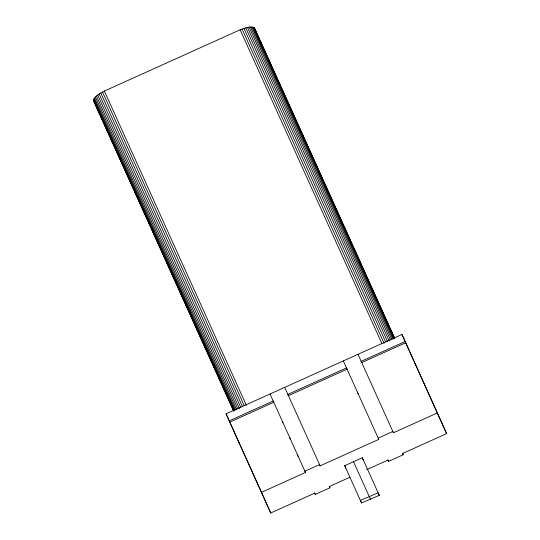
<?xml version="1.0" encoding="UTF-8"?>
<svg xmlns="http://www.w3.org/2000/svg" width="540" height="540" viewBox="0 0 540 540"><rect width="100%" height="100%" fill="white"/><g stroke="black" fill="none" stroke-linecap="round" stroke-linejoin="round"><path stroke-width="0.81" d="M233.631 411.001L93.373 100.386C94.946 95.607 100.359 93.44 104.375 91.058L240.138 29.788C244.573 28.37 249.777 25.731 254.381 27.729L394.659 338.216M259.436 40.095L259.571 39.386L254.381 27.729M349.913 477.259L329.346 486.54L329.913 487.809L315.252 494.424L314.692 493.155L270.709 513L226.051 413.836L401.976 334.469L446.627 433.62L402.644 453.465L403.211 454.727L388.55 461.342L387.862 459.817M405.149 341.489L361.172 361.334L361.726 362.583L405.702 342.738M270.709 513L261.502 492.311L305.478 472.466L304.911 471.197L319.572 464.582L320.139 465.851L378.776 439.391L378.209 438.122L392.87 431.507L393.437 432.776L437.413 412.931M344.702 465.669L362.293 457.731L379.276 495.356L361.53 502.949L344.702 465.669L345.83 468.2M366.667 469.699L387.99 460.08L388.55 461.342M98.564 112.043L100.224 114.723M446.627 433.62L401.976 334.469M259.571 39.386L394.639 338.344M253.766 27.358L394.389 338.614M252.916 27.115L393.883 339.134M251.849 27L392.816 339.026M250.574 27.02L391.547 339.046M249.129 27.175L390.447 339.971M247.523 27.466L389.192 341.024M245.794 27.878L387.457 341.435M243.965 28.411L385.627 341.969M242.069 29.052L384.082 343.379M240.138 29.788L381.807 343.352M357.986 354.294L393.437 432.776M402.523 453.202L403.211 454.727M343.325 360.909L378.776 439.391M357.311 392.175L358 393.701M353.498 461.7L370.481 499.325M284.688 387.376L320.139 465.851M329.225 486.277L329.913 487.809M270.027 393.991L305.478 472.466M282.272 421.423L282.906 422.827M289.744 437.96L290.432 439.486M297.331 454.748L298.019 456.273M314.564 492.892L315.252 494.424M104.375 91.058L246.388 405.385M102.546 92.009L244.208 405.574M100.805 93.008L242.474 406.566M99.198 94.028L240.86 407.592M97.74 95.053L239.402 408.618M96.458 96.066L237.776 408.861M95.378 97.052L236.696 409.846M94.52 97.997L235.487 410.022M93.892 98.874L234.515 410.13M93.508 99.671L234.131 410.927M100.913 116.255L105.084 125.483M105.779 127.015L107.858 131.625M108.553 133.164L109.944 136.242M110.639 137.774L112.718 142.385M113.414 143.924L114.804 147.002M115.499 148.534L117.585 153.144M118.274 154.683L122.445 163.904M123.14 165.442L128.345 176.972M129.04 178.511L133.205 187.731M133.9 189.27L135.29 192.341M135.986 193.88L138.065 198.491M138.76 200.029L140.15 203.101M140.846 204.64L142.931 209.25M144.666 213.091L147.791 220.01M149.526 223.85L153.691 233.071M154.386 234.61L155.081 236.149M156.121 238.451L158.551 243.83M159.246 245.369L163.418 254.59M165.152 258.437L168.278 265.349M170.012 269.197L171.052 271.499M171.747 273.038L173.138 276.109M174.872 279.956L175.912 282.258M176.607 283.797L179.037 289.177M179.732 290.716L180.779 293.018M181.467 294.557L183.904 299.936M184.592 301.475L188.764 310.696M189.459 312.235L191.538 316.845M192.233 318.384L193.624 321.455M194.319 322.994L196.398 327.605M197.093 329.144L198.484 332.215M199.179 333.754L201.265 338.364M201.953 339.903L203.344 342.974M204.039 344.513L206.125 349.124M206.82 350.663L212.024 362.185M212.72 363.724L216.884 372.944M217.579 374.483L221.751 383.704M222.44 385.243L226.611 394.463M228.346 398.311L231.471 405.223M93.373 100.386L233.651 410.873M226.051 413.836L229.223 420.856L273.2 401.004L273.767 402.273L229.784 422.118L261.502 492.311M414.916 363.427L415.463 364.662M379.276 495.356L378.149 492.824L360.403 500.418L361.53 502.949M362.293 457.731L363.42 460.262M238.997 442.807L239.564 444.076M346.498 367.929L287.861 394.389L288.428 395.658L347.065 369.198L346.498 367.929"/></g></svg>
